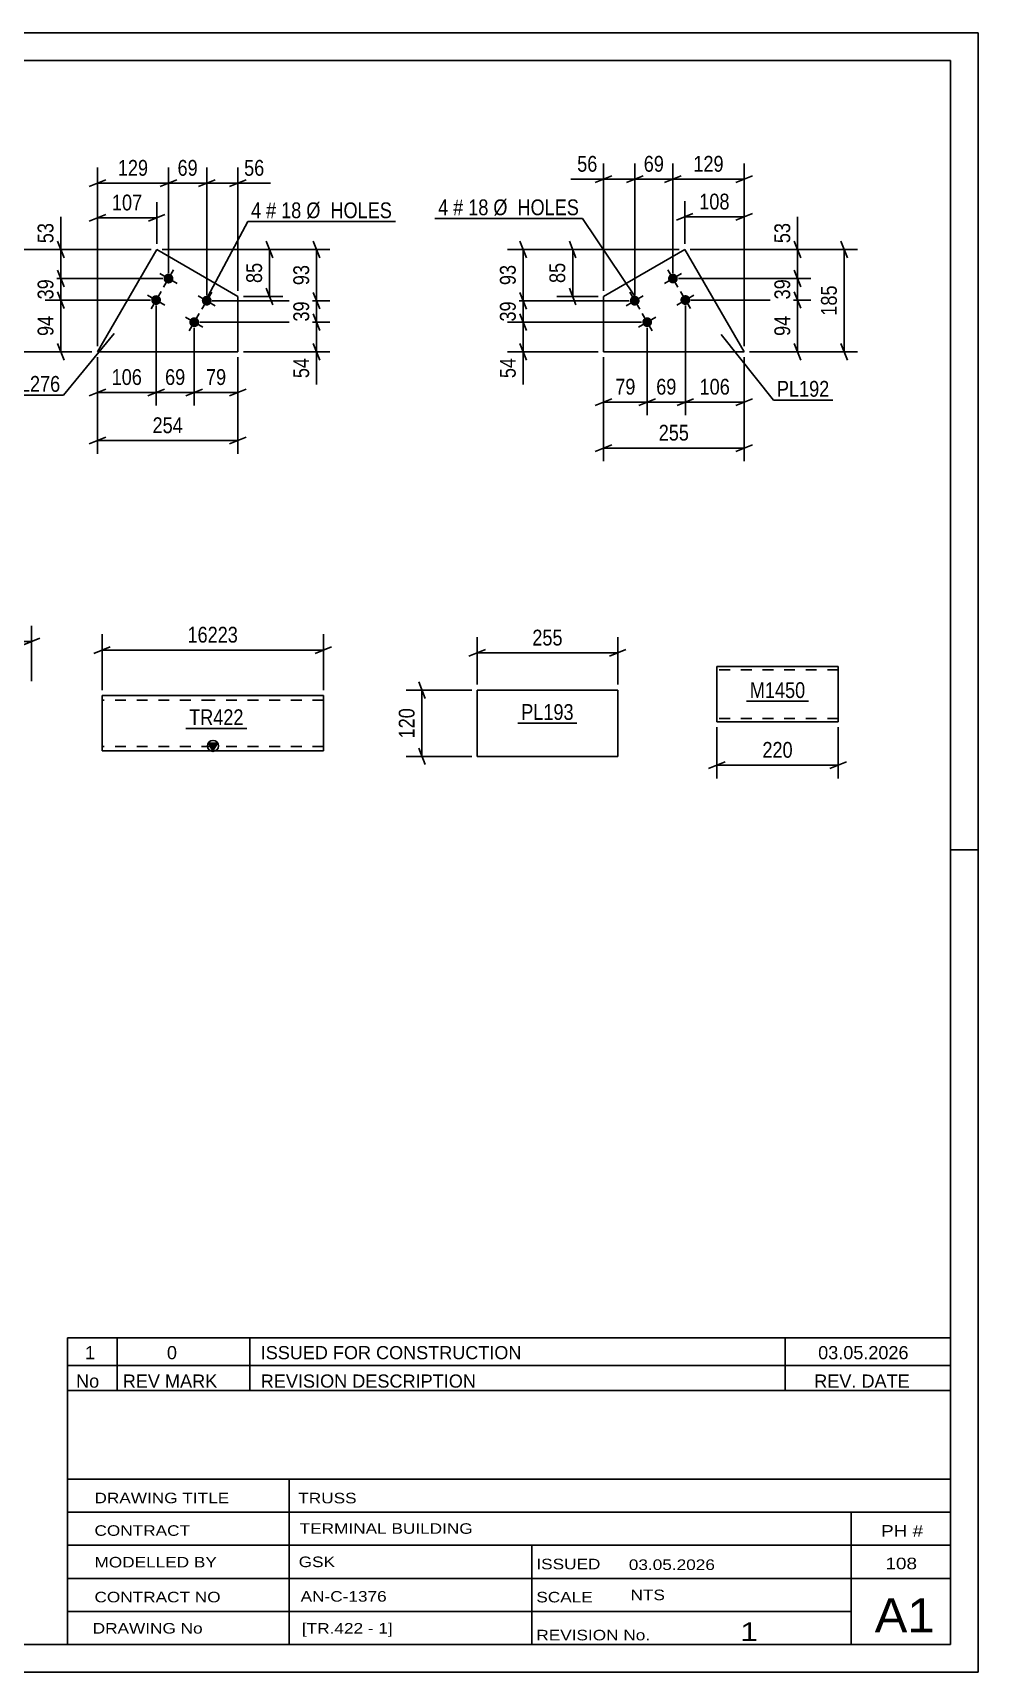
# Model space of a CAD drawing. Header units: millimetres. Extents: x 0 to 1775, y 0 to 560.
# Drawn here: x 248.7 to 420, y 0 to 297 of the extents above; entities that cross this region are included whole.
import ezdxf

# ---------------------------------------------------------------- set-up
doc = ezdxf.new("R2010")
doc.units = ezdxf.units.MM
doc.linetypes.add('DXK_LINE_DOT2', pattern=[3.9198, 1.9599, -1.9599])
doc.styles.add('Arial Narrow', font='ARIALN.TTF', dxfattribs={"height": 0.2})

# ---------------------------------------------------------------- blocks, each defined once
blk = doc.blocks.new('Unknown-814185345-1133')
at = {"color": 5, "linetype": 'Continuous'}
for p, q in [((420, 297), (0, 297)), ((420, 0), (420, 297)), ((415, 292), (5, 292)), ((415, 5), (415, 292)), ((420, 149), (415, 149)), ((5, 5), (415, 5)), ((0, 0), (420, 0))]:
    blk.add_line(p, q, dxfattribs=at)
blk = doc.blocks.new('Unknown-814185345-11937')
at = {"color": 7, "linetype": 'Continuous'}
for p, q in [((255, 51.05), (255, 5)), ((255, 51.05), (415, 51.05)), ((415, 51), (415, 5)), ((255, 35), (415, 35)), ((295.14, 35), (295.14, 5)), ((255, 29), (415, 29)), ((397, 5.05), (397, 29.05)), ((255, 23), (415, 23)), ((339.14, 23), (339.14, 5)), ((255, 17), (415, 17)), ((255, 11), (397, 11)), ((255, 5), (415, 5))]:
    blk.add_line(p, q, dxfattribs=at)
at = {"color": 7, "style": 'Arial Narrow'}
for s, height, width, p in [('DRAWING TITLE', 1.9089, 1.425378, (259.88, 30.61)), ('TRUSS', 1.909, 1.425378, (296.81, 30.59)), ('TERMINAL BUILDING', 1.9089, 1.425378, (297.06, 25.07)), ('CONTRACT', 1.909, 1.425378, (259.88, 24.71)), ('MODELLED BY', 1.9089, 1.425378, (259.88, 18.98)), ('GSK', 1.909, 1.425378, (296.88, 19.04)), ('ISSUED', 1.909, 1.425378, (339.94, 18.64)), ('03.05.2026', 1.909, 1.425378, (356.69, 18.52)), ('CONTRACT NO', 1.9089, 1.425378, (259.88, 12.66)), ('AN-C-1376', 1.909, 1.425378, (297.23, 12.78)), ('SCALE', 1.909, 1.425378, (339.94, 12.65)), ('A1', 6.204, 1.25, (401.24, 7.2)), ('DRAWING No', 1.909, 1.425378, (259.56, 7)), ('[TR.422 - 1]', 1.9089, 1.425378, (297.46, 6.99)), ('1', 3.34, 1.5, (376.91, 5.68)), ('REVISION No.', 1.9089, 1.425378, (339.94, 5.77))]:
    blk.add_text(s, height=height, dxfattribs=dict(at, width=width)).set_placement(p)
at = {"color": 7, "linetype": 'Continuous', "style": 'Arial Narrow'}
for s, height, width, p in [('PH #', 2.1, 1.42538, (402.4, 24.55)), ('108', 2.1, 1.42538, (403.19, 18.65)), ('NTS', 1.909, 1.425378, (357, 13.05))]:
    blk.add_text(s, height=height, dxfattribs=dict(at, width=width)).set_placement(p)
blk = doc.blocks.new('Unknown-814185345-11938')
at = {"color": 7, "linetype": 'Continuous'}
for p, q in [((255, 60.55), (415, 60.55)), ((415, 60.55), (255, 60.55)), ((255, 60.55), (255, 55.55)), ((264, 60.55), (264, 55.55)), ((288, 60.55), (288, 55.55)), ((385, 60.55), (385, 55.55)), ((415, 60.55), (415, 55.55)), ((255, 55.55), (415, 55.55)), ((255, 55.55), (255, 51.05)), ((255, 55.55), (415, 55.55)), ((264, 55.55), (264, 51.05)), ((288, 55.55), (288, 51.05)), ((385, 55.55), (385, 51.05)), ((415, 55.55), (415, 51.05)), ((415, 51.05), (255, 51.05))]:
    blk.add_line(p, q, dxfattribs=at)
at = {"color": 7, "linetype": 'Continuous', "style": 'Arial Narrow'}
for s, height, width, p in [('1', 2.39, 1.196471, (258.16, 56.7)), ('0', 2.39, 1.196471, (273, 56.7)), ('ISSUED FOR CONSTRUCTION', 2.3861, 1.196471, (290, 56.7)), ('03.05.2026', 2.386, 1.196471, (391, 56.7)), ('No', 2.386, 1.2, (256.54, 51.55)), ('REV MARK', 2.386, 1.2, (265, 51.55)), ('REVISION DESCRIPTION', 2.3861, 1.2, (290, 51.55)), ('REV. DATE', 2.386, 1.2, (390.28, 51.55))]:
    blk.add_text(s, height=height, dxfattribs=dict(at, width=width)).set_placement(p)
blk = doc.blocks.new('Bolt-814185345-7048 - 7046')
at = {"linetype": 'Continuous'}
for points in [[(365.46, 252.93, -1), (363.91, 252.03, -1)], [(367.72, 249.04, -1), (366.16, 248.13, -1)], [(358.54, 248.92, -1), (356.99, 248.01, -1)], [(360.8, 245.02, -1), (359.25, 244.12, -1)]]:
    blk.add_hatch(color=1, dxfattribs=at).paths.add_polyline_path(points)
at = {"color": 1, "linetype": 'Continuous'}
for p, q in [((363.13, 251.58), (366.24, 253.38)), ((363.78, 254.04), (365.59, 250.92)), ((356.86, 250.02), (358.67, 246.91)), ((365.39, 247.68), (368.5, 249.49)), ((366.04, 250.14), (367.85, 247.03)), ((356.21, 247.56), (359.32, 249.37)), ((358.47, 243.67), (361.58, 245.48)), ((359.12, 246.13), (360.93, 243.01))]:
    blk.add_line(p, q, dxfattribs=at)
blk = doc.blocks.new('Part-814185345-7053 - 7046')
at = {"color": 2, "linetype": 'Continuous'}
for p, q in [((366.82, 257.76), (352.12, 249.23)), ((377.58, 239.22), (366.82, 257.76)), ((352.12, 249.23), (352.12, 239.22)), ((377.58, 239.22), (352.12, 239.22))]:
    blk.add_line(p, q, dxfattribs=at)
blk = doc.blocks.new('Part-814185345-6796 - 6792')
at = {"color": 2, "linetype": 'Continuous'}
for p, q in [((354.68, 177.92), (329.22, 177.92)), ((329.22, 177.92), (329.22, 165.92)), ((354.68, 165.92), (354.68, 177.92)), ((329.22, 165.92), (354.68, 165.92))]:
    blk.add_line(p, q, dxfattribs=at)
blk = doc.blocks.new('Bolt-814185345-6918 - 6884')
at = {"linetype": 'Continuous'}
for points in [[(274.07, 252.02, -1), (272.51, 252.92, -1)], [(271.82, 248.13, -1), (270.26, 249.03, -1)], [(280.99, 248.01, -1), (279.44, 248.92, -1)], [(278.74, 244.12, -1), (277.18, 245.02, -1)]]:
    blk.add_hatch(color=1, dxfattribs=at).paths.add_polyline_path(points)
at = {"color": 1, "linetype": 'Continuous'}
for p, q in [((271.73, 253.37), (274.85, 251.57)), ((274.19, 254.03), (272.39, 250.92)), ((269.48, 249.48), (272.6, 247.68)), ((271.94, 250.14), (270.14, 247.02)), ((281.12, 250.02), (279.31, 246.91)), ((278.66, 249.37), (281.77, 247.56)), ((276.4, 245.47), (279.52, 243.67)), ((278.86, 246.13), (277.06, 243.01))]:
    blk.add_line(p, q, dxfattribs=at)
blk = doc.blocks.new('Part-814185345-6923 - 6884')
at = {"color": 2, "linetype": 'Continuous'}
for p, q in [((260.42, 239.22), (271.15, 257.76)), ((271.15, 257.76), (285.86, 249.24)), ((285.86, 239.22), (285.86, 249.24)), ((260.42, 239.22), (285.86, 239.22))]:
    blk.add_line(p, q, dxfattribs=at)
blk = doc.blocks.new('Part-814185345-6030 - 6026')
at = {"color": 2, "linetype": 'Continuous'}
for p, q in [((394.64, 182.2), (372.65, 182.2)), ((372.65, 182.2), (372.65, 172.3)), ((394.64, 173.4), (394.64, 182.2)), ((372.65, 172.3), (372.65, 172.2)), ((394.64, 172.2), (394.64, 173.4)), ((372.65, 172.2), (394.64, 172.2))]:
    blk.add_line(p, q, dxfattribs=at)
at = {"color": 7, "linetype": 'DXK_LINE_DOT2'}
for p, q in [((394.64, 181.6), (372.65, 181.6)), ((394.64, 181.56), (394.64, 181.6)), ((394.64, 181.6), (394.64, 181.56)), ((394.64, 181.46), (394.64, 181.56)), ((394.64, 181.56), (394.64, 181.46)), ((372.65, 172.8), (372.65, 172.85)), ((394.64, 172.8), (372.65, 172.8)), ((394.64, 172.85), (394.64, 173.17)), ((394.64, 172.8), (394.64, 172.85))]:
    blk.add_line(p, q, dxfattribs=at)
blk = doc.blocks.new('Part-814185345-1876 - 1870')
at = {"linetype": 'Continuous'}
blk.add_hatch(color=2, dxfattribs=at).paths.add_polyline_path([(281.35, 166.92), (280.55, 168.32), (282.15, 168.32)])
at = {"color": 2, "linetype": 'Continuous'}
for p, q in [((281.25, 176.92), (261.25, 176.92)), ((261.25, 176.92), (261.25, 168.52)), ((301.35, 176.92), (281.35, 176.92)), ((301.35, 176.92), (301.35, 176.92)), ((301.35, 166.92), (301.35, 176.92)), ((261.25, 167.38), (261.25, 168.52)), ((261.25, 166.92), (261.25, 167.38)), ((281.25, 166.92), (261.25, 166.92)), ((281.35, 166.92), (280.55, 168.32)), ((280.55, 168.32), (282.15, 168.32)), ((282.15, 168.32), (281.35, 166.92)), ((301.35, 166.92), (281.35, 166.92)), ((301.35, 166.92), (301.35, 166.92))]:
    blk.add_line(p, q, dxfattribs=at)
at = {"color": 7, "linetype": 'DXK_LINE_DOT2'}
for p, q in [((261.25, 176.79), (261.25, 175.32)), ((281.25, 176.12), (261.25, 176.12)), ((301.35, 176.12), (281.35, 176.12)), ((301.35, 166.92), (301.35, 176.92)), ((301.35, 176.12), (301.35, 176.12)), ((261.25, 167.78), (261.25, 168.52)), ((261.25, 167.72), (261.25, 167.78)), ((261.25, 167.72), (261.25, 167.78)), ((261.25, 167.38), (261.25, 167.78)), ((281.25, 167.72), (261.25, 167.72)), ((301.35, 167.72), (281.35, 167.72)), ((301.35, 168.21), (301.35, 168.52)), ((301.35, 167.78), (301.35, 167.9)), ((301.35, 167.72), (301.35, 167.78)), ((301.35, 167.72), (301.35, 167.72))]:
    blk.add_line(p, q, dxfattribs=at)
at = {"color": 2, "linetype": 'Continuous'}
blk.add_circle((281.35, 167.82), 1, dxfattribs=at)
blk = doc.blocks.new('StraightDimension-814185345-7071 - 7046')
at = {"color": 7, "linetype": 'Continuous'}
for p, q in [((386.68, 250.09), (387.88, 247.09)), ((367.94, 248.59), (389.68, 248.59)), ((387.28, 239.22), (387.28, 248.59)), ((387.88, 237.72), (386.68, 240.72)), ((378.58, 239.22), (389.68, 239.22))]:
    blk.add_line(p, q, dxfattribs=at)
at = {"color": 0}
blk.add_wipeout([(386.53, 246.33), (382.33, 246.33), (382.33, 241.48), (386.53, 241.48)], dxfattribs=at)
at = {"color": 3, "style": 'Arial Narrow'}
blk.add_text('94', height=2.863, rotation=90.0002, dxfattribs=at).set_placement((385.93, 242.08))
blk = doc.blocks.new('StraightDimension-814185345-7063 - 7046')
at = {"color": 7, "linetype": 'Continuous'}
for p, q in [((365.68, 252.48), (389.68, 252.48)), ((386.68, 253.98), (387.88, 250.98)), ((387.28, 248.59), (387.28, 252.48)), ((387.88, 247.09), (386.68, 250.09)), ((367.94, 248.59), (389.68, 248.59))]:
    blk.add_line(p, q, dxfattribs=at)
at = {"color": 0}
blk.add_wipeout([(386.53, 252.96), (382.33, 252.96), (382.33, 248.1), (386.53, 248.1)], dxfattribs=at)
at = {"color": 3, "style": 'Arial Narrow'}
blk.add_text('39', height=2.863, rotation=90.0002, dxfattribs=at).set_placement((385.93, 248.7))
blk = doc.blocks.new('StraightDimension-814185345-7055 - 7046')
at = {"color": 7, "linetype": 'Continuous'}
for p, q in [((386.68, 259.26), (387.88, 256.26)), ((367.82, 257.76), (389.68, 257.76)), ((387.28, 252.48), (387.28, 257.76)), ((365.68, 252.48), (389.68, 252.48)), ((387.88, 250.98), (386.68, 253.98))]:
    blk.add_line(p, q, dxfattribs=at)
at = {"color": 0}
blk.add_wipeout([(386.53, 263.15), (382.33, 263.15), (382.33, 258.29), (386.53, 258.29)], dxfattribs=at)
at = {"color": 7, "linetype": 'Continuous'}
blk.add_line((387.28, 257.76), (387.28, 263.67), dxfattribs=at)
blk.add_line((387.28, 257.76), (387.28, 263.67), dxfattribs=at)
at = {"color": 3, "style": 'Arial Narrow'}
blk.add_text('53', height=2.863, rotation=90.0002, dxfattribs=at).set_placement((385.93, 258.89))
blk = doc.blocks.new('StraightDimension-814185345-7167 - 7046')
at = {"color": 7, "linetype": 'Continuous'}
for p, q in [((352.12, 238.22), (352.12, 219.37)), ((377.58, 238.22), (377.58, 219.37)), ((353.62, 222.37), (350.62, 221.17)), ((352.12, 221.77), (377.58, 221.77)), ((376.08, 221.17), (379.08, 222.37))]:
    blk.add_line(p, q, dxfattribs=at)
at = {"color": 0}
blk.add_wipeout([(368.19, 222.52), (368.19, 226.72), (361.51, 226.72), (361.51, 222.52)], dxfattribs=at)
at = {"color": 3, "style": 'Arial Narrow'}
blk.add_text('255', height=2.863, dxfattribs=at).set_placement((362.11, 223.12))
blk = doc.blocks.new('StraightDimension-814185345-7078 - 7046')
at = {"color": 7, "linetype": 'Continuous'}
for p, q in [((357.77, 249.46), (357.77, 273.33)), ((364.68, 253.48), (364.68, 273.33)), ((356.27, 269.88), (359.27, 271.08)), ((357.77, 270.48), (364.68, 270.48)), ((366.18, 271.08), (363.18, 269.88))]:
    blk.add_line(p, q, dxfattribs=at)
at = {"color": 0}
blk.add_wipeout([(363.65, 271.23), (363.65, 275.43), (358.8, 275.43), (358.8, 271.23)], dxfattribs=at)
at = {"color": 3, "style": 'Arial Narrow'}
blk.add_text('69', height=2.863, dxfattribs=at).set_placement((359.4, 271.83))
blk = doc.blocks.new('StraightDimension-814185345-7088 - 7046')
at = {"color": 7, "linetype": 'Continuous'}
for p, q in [((364.68, 253.48), (364.68, 273.33)), ((377.58, 240.22), (377.58, 273.33)), ((366.18, 271.08), (363.18, 269.88)), ((364.68, 270.48), (377.58, 270.48)), ((376.08, 269.88), (379.08, 271.08))]:
    blk.add_line(p, q, dxfattribs=at)
at = {"color": 0}
blk.add_wipeout([(374.47, 271.23), (374.47, 275.43), (367.79, 275.43), (367.79, 271.23)], dxfattribs=at)
at = {"color": 3, "style": 'Arial Narrow'}
blk.add_text('129', height=2.863, dxfattribs=at).set_placement((368.39, 271.83))
blk = doc.blocks.new('StraightDimension-814185345-7096 - 7046')
at = {"color": 7, "linetype": 'Continuous'}
for p, q in [((352.12, 250.23), (352.12, 273.33)), ((357.77, 249.46), (357.77, 273.33)), ((350.62, 269.88), (353.62, 271.08)), ((352.12, 270.48), (357.77, 270.48)), ((359.27, 271.08), (356.27, 269.88))]:
    blk.add_line(p, q, dxfattribs=at)
at = {"color": 0}
blk.add_wipeout([(351.59, 271.23), (351.59, 275.43), (346.74, 275.43), (346.74, 271.23)], dxfattribs=at)
at = {"color": 7, "linetype": 'Continuous'}
blk.add_line((352.12, 270.48), (346.21, 270.48), dxfattribs=at)
blk.add_line((352.12, 270.48), (346.21, 270.48), dxfattribs=at)
at = {"color": 3, "style": 'Arial Narrow'}
blk.add_text('56', height=2.863, dxfattribs=at).set_placement((347.34, 271.83))
blk = doc.blocks.new('StraightDimension-814185345-7107 - 7046')
at = {"color": 7, "linetype": 'Continuous'}
for p, q in [((336.95, 259.26), (338.15, 256.26)), ((365.82, 257.76), (334.7, 257.76)), ((337.55, 248.46), (337.55, 257.76)), ((338.15, 246.96), (336.95, 249.96)), ((356.77, 248.46), (334.7, 248.46))]:
    blk.add_line(p, q, dxfattribs=at)
at = {"color": 0}
blk.add_wipeout([(336.8, 255.54), (332.6, 255.54), (332.6, 250.69), (336.8, 250.69)], dxfattribs=at)
at = {"color": 3, "style": 'Arial Narrow'}
blk.add_text('93', height=2.863, rotation=90.0002, dxfattribs=at).set_placement((336.2, 251.29))
blk = doc.blocks.new('StraightDimension-814185345-7115 - 7046')
at = {"color": 7, "linetype": 'Continuous'}
for p, q in [((336.95, 249.96), (338.15, 246.96)), ((356.77, 248.46), (334.7, 248.46)), ((337.55, 244.57), (337.55, 248.46)), ((359.02, 244.57), (334.7, 244.57)), ((338.15, 243.07), (336.95, 246.07))]:
    blk.add_line(p, q, dxfattribs=at)
at = {"color": 0}
blk.add_wipeout([(336.8, 248.95), (332.6, 248.95), (332.6, 244.09), (336.8, 244.09)], dxfattribs=at)
at = {"color": 3, "style": 'Arial Narrow'}
blk.add_text('39', height=2.863, rotation=90.0002, dxfattribs=at).set_placement((336.2, 244.69))
blk = doc.blocks.new('StraightDimension-814185345-7123 - 7046')
at = {"color": 7, "linetype": 'Continuous'}
for p, q in [((359.02, 244.57), (334.7, 244.57)), ((336.95, 246.07), (338.15, 243.07)), ((337.55, 239.22), (337.55, 244.57)), ((338.15, 237.72), (336.95, 240.72)), ((351.12, 239.22), (334.7, 239.22))]:
    blk.add_line(p, q, dxfattribs=at)
at = {"color": 0}
blk.add_wipeout([(336.8, 238.69), (332.6, 238.69), (332.6, 233.84), (336.8, 233.84)], dxfattribs=at)
at = {"color": 7, "linetype": 'Continuous'}
blk.add_line((337.55, 239.22), (337.55, 233.31), dxfattribs=at)
blk.add_line((337.55, 239.22), (337.55, 233.31), dxfattribs=at)
at = {"color": 3, "style": 'Arial Narrow'}
blk.add_text('54', height=2.863, rotation=90.0002, dxfattribs=at).set_placement((336.2, 234.44))
blk = doc.blocks.new('StraightDimension-814185345-7130 - 7046')
at = {"color": 7, "linetype": 'Continuous'}
for p, q in [((366.94, 247.59), (366.94, 227.7)), ((377.58, 238.22), (377.58, 227.7)), ((365.44, 229.5), (368.44, 230.7)), ((366.94, 230.1), (377.58, 230.1)), ((379.08, 230.7), (376.08, 229.5))]:
    blk.add_line(p, q, dxfattribs=at)
at = {"color": 0}
blk.add_wipeout([(375.6, 230.85), (375.6, 235.05), (368.92, 235.05), (368.92, 230.85)], dxfattribs=at)
at = {"color": 3, "style": 'Arial Narrow'}
blk.add_text('106', height=2.863, dxfattribs=at).set_placement((369.52, 231.45))
blk = doc.blocks.new('StraightDimension-814185345-7136 - 7046')
at = {"color": 7, "linetype": 'Continuous'}
for p, q in [((366.94, 247.59), (366.94, 227.7)), ((360.02, 243.57), (360.02, 227.7)), ((358.52, 229.5), (361.52, 230.7)), ((360.02, 230.1), (366.94, 230.1)), ((368.44, 230.7), (365.44, 229.5))]:
    blk.add_line(p, q, dxfattribs=at)
at = {"color": 0}
blk.add_wipeout([(365.91, 230.85), (365.91, 235.05), (361.06, 235.05), (361.06, 230.85)], dxfattribs=at)
at = {"color": 3, "style": 'Arial Narrow'}
blk.add_text('69', height=2.863, dxfattribs=at).set_placement((361.66, 231.45))
blk = doc.blocks.new('StraightDimension-814185345-7144 - 7046')
at = {"color": 7, "linetype": 'Continuous'}
for p, q in [((360.02, 243.57), (360.02, 227.7)), ((352.12, 238.22), (352.12, 227.7)), ((350.62, 229.5), (353.62, 230.7)), ((352.12, 230.1), (360.02, 230.1)), ((361.52, 230.7), (358.52, 229.5))]:
    blk.add_line(p, q, dxfattribs=at)
at = {"color": 0}
blk.add_wipeout([(358.5, 230.85), (358.5, 235.05), (353.64, 235.05), (353.64, 230.85)], dxfattribs=at)
at = {"color": 3, "style": 'Arial Narrow'}
blk.add_text('79', height=2.863, dxfattribs=at).set_placement((354.24, 231.45))
blk = doc.blocks.new('StraightDimension-814185345-7151 - 7046')
at = {"color": 7, "linetype": 'Continuous'}
for p, q in [((396.33, 256.26), (395.13, 259.26)), ((367.82, 257.76), (398.13, 257.76)), ((395.73, 239.22), (395.73, 257.76)), ((395.13, 240.72), (396.33, 237.72)), ((378.58, 239.22), (398.13, 239.22))]:
    blk.add_line(p, q, dxfattribs=at)
at = {"color": 0}
blk.add_wipeout([(394.98, 251.83), (390.78, 251.83), (390.78, 245.15), (394.98, 245.15)], dxfattribs=at)
at = {"color": 3, "style": 'Arial Narrow'}
blk.add_text('185', height=2.863, rotation=90.0002, dxfattribs=at).set_placement((394.38, 245.75))
blk = doc.blocks.new('StraightDimension-814185345-7158 - 7046')
at = {"color": 7, "linetype": 'Continuous'}
for p, q in [((345.92, 259.26), (347.12, 256.26)), ((365.82, 257.76), (343.67, 257.76)), ((346.52, 249.23), (346.52, 257.76)), ((347.12, 247.73), (345.92, 250.73)), ((351.12, 249.23), (343.67, 249.23))]:
    blk.add_line(p, q, dxfattribs=at)
at = {"color": 0}
blk.add_wipeout([(345.77, 255.93), (341.57, 255.93), (341.57, 251.07), (345.77, 251.07)], dxfattribs=at)
at = {"color": 3, "style": 'Arial Narrow'}
blk.add_text('85', height=2.863, rotation=90.0002, dxfattribs=at).set_placement((345.17, 251.67))
blk = doc.blocks.new('StraightDimension-814185345-7172 - 7046')
at = {"color": 7, "linetype": 'Continuous'}
for p, q in [((366.82, 258.76), (366.82, 266.49)), ((377.58, 240.22), (377.58, 266.49)), ((365.32, 263.04), (368.32, 264.24)), ((366.82, 263.64), (377.58, 263.64)), ((379.08, 264.24), (376.08, 263.04))]:
    blk.add_line(p, q, dxfattribs=at)
at = {"color": 0}
blk.add_wipeout([(375.54, 264.39), (375.54, 268.59), (368.86, 268.59), (368.86, 264.39)], dxfattribs=at)
at = {"color": 3, "style": 'Arial Narrow'}
blk.add_text('108', height=2.863, dxfattribs=at).set_placement((369.46, 264.99))
blk = doc.blocks.new('StraightDimension-814185345-6798 - 6792')
at = {"color": 7, "linetype": 'Continuous'}
for p, q in [((329.22, 178.92), (329.22, 187.5)), ((354.68, 178.92), (354.68, 187.5)), ((330.72, 185.25), (327.72, 184.05)), ((329.22, 184.65), (354.68, 184.65)), ((353.18, 184.05), (356.18, 185.25))]:
    blk.add_line(p, q, dxfattribs=at)
at = {"color": 0}
blk.add_wipeout([(345.29, 185.4), (345.29, 189.6), (338.61, 189.6), (338.61, 185.4)], dxfattribs=at)
at = {"color": 3, "style": 'Arial Narrow'}
blk.add_text('255', height=2.863, dxfattribs=at).set_placement((339.21, 186))
blk = doc.blocks.new('StraightDimension-814185345-6809 - 6792')
at = {"color": 7, "linetype": 'Continuous'}
for p, q in [((318.62, 179.42), (319.82, 176.42)), ((328.22, 177.92), (316.37, 177.92)), ((319.22, 165.92), (319.22, 177.92)), ((319.82, 164.42), (318.62, 167.42)), ((328.22, 165.92), (316.37, 165.92))]:
    blk.add_line(p, q, dxfattribs=at)
at = {"color": 0}
blk.add_wipeout([(318.47, 175.26), (314.27, 175.26), (314.27, 168.57), (318.47, 168.57)], dxfattribs=at)
at = {"color": 3, "style": 'Arial Narrow'}
blk.add_text('120', height=2.863, rotation=90.0002, dxfattribs=at).set_placement((317.87, 169.17))
blk = doc.blocks.new('StraightDimension-814185345-6939 - 6884')
at = {"color": 7, "linetype": 'Continuous'}
for p, q in [((253.19, 259.26), (254.39, 256.26)), ((270.15, 257.76), (250.94, 257.76)), ((253.79, 252.47), (253.79, 257.76)), ((272.29, 252.47), (250.94, 252.47)), ((254.39, 250.97), (253.19, 253.97))]:
    blk.add_line(p, q, dxfattribs=at)
at = {"color": 0}
blk.add_wipeout([(253.04, 263.14), (248.84, 263.14), (248.84, 258.28), (253.04, 258.28)], dxfattribs=at)
at = {"color": 7, "linetype": 'Continuous'}
blk.add_line((253.79, 257.76), (253.79, 263.66), dxfattribs=at)
blk.add_line((253.79, 257.76), (253.79, 263.66), dxfattribs=at)
at = {"color": 3, "style": 'Arial Narrow'}
blk.add_text('53', height=2.863, rotation=90.0002, dxfattribs=at).set_placement((252.44, 258.88))
blk = doc.blocks.new('StraightDimension-814185345-6931 - 6884')
at = {"color": 7, "linetype": 'Continuous'}
for p, q in [((272.29, 252.47), (250.94, 252.47)), ((253.19, 253.97), (254.39, 250.97)), ((253.79, 248.58), (253.79, 252.47)), ((254.39, 247.08), (253.19, 250.08)), ((270.04, 248.58), (250.94, 248.58))]:
    blk.add_line(p, q, dxfattribs=at)
at = {"color": 0}
blk.add_wipeout([(253.04, 252.95), (248.84, 252.95), (248.84, 248.1), (253.04, 248.1)], dxfattribs=at)
at = {"color": 3, "style": 'Arial Narrow'}
blk.add_text('39', height=2.863, rotation=90.0002, dxfattribs=at).set_placement((252.44, 248.7))
blk = doc.blocks.new('StraightDimension-814185345-6925 - 6884')
at = {"color": 7, "linetype": 'Continuous'}
for p, q in [((253.19, 250.08), (254.39, 247.08)), ((270.04, 248.58), (250.94, 248.58)), ((253.79, 239.22), (253.79, 248.58)), ((254.39, 237.72), (253.19, 240.72)), ((259.42, 239.22), (250.94, 239.22))]:
    blk.add_line(p, q, dxfattribs=at)
at = {"color": 0}
blk.add_wipeout([(253.04, 246.33), (248.84, 246.33), (248.84, 241.47), (253.04, 241.47)], dxfattribs=at)
at = {"color": 3, "style": 'Arial Narrow'}
blk.add_text('94', height=2.863, rotation=90.0002, dxfattribs=at).set_placement((252.44, 242.07))
blk = doc.blocks.new('StraightDimension-814185345-6948 - 6884')
at = {"color": 7, "linetype": 'Continuous'}
for p, q in [((299.52, 259.26), (300.72, 256.26)), ((272.15, 257.76), (302.52, 257.76)), ((300.12, 248.47), (300.12, 257.76)), ((300.72, 246.97), (299.52, 249.97)), ((281.22, 248.47), (302.52, 248.47))]:
    blk.add_line(p, q, dxfattribs=at)
at = {"color": 0}
blk.add_wipeout([(299.37, 255.54), (295.17, 255.54), (295.17, 250.68), (299.37, 250.68)], dxfattribs=at)
at = {"color": 3, "style": 'Arial Narrow'}
blk.add_text('93', height=2.863, rotation=90.0002, dxfattribs=at).set_placement((298.77, 251.28))
blk = doc.blocks.new('StraightDimension-814185345-6956 - 6884')
at = {"color": 7, "linetype": 'Continuous'}
for p, q in [((278.96, 244.57), (302.52, 244.57)), ((299.52, 246.07), (300.72, 243.07)), ((300.12, 239.22), (300.12, 244.57)), ((300.72, 237.72), (299.52, 240.72)), ((286.86, 239.22), (302.52, 239.22))]:
    blk.add_line(p, q, dxfattribs=at)
at = {"color": 0}
blk.add_wipeout([(299.37, 238.7), (295.17, 238.7), (295.17, 233.84), (299.37, 233.84)], dxfattribs=at)
at = {"color": 7, "linetype": 'Continuous'}
blk.add_line((300.12, 239.22), (300.12, 233.31), dxfattribs=at)
blk.add_line((300.12, 239.22), (300.12, 233.31), dxfattribs=at)
at = {"color": 3, "style": 'Arial Narrow'}
blk.add_text('54', height=2.863, rotation=90.0002, dxfattribs=at).set_placement((298.77, 234.44))
blk = doc.blocks.new('StraightDimension-814185345-6962 - 6884')
at = {"color": 7, "linetype": 'Continuous'}
for p, q in [((299.52, 249.97), (300.72, 246.97)), ((281.22, 248.47), (302.52, 248.47)), ((300.12, 244.57), (300.12, 248.47)), ((278.96, 244.57), (302.52, 244.57)), ((300.72, 243.07), (299.52, 246.07))]:
    blk.add_line(p, q, dxfattribs=at)
at = {"color": 0}
blk.add_wipeout([(299.37, 248.95), (295.17, 248.95), (295.17, 244.09), (299.37, 244.09)], dxfattribs=at)
at = {"color": 3, "style": 'Arial Narrow'}
blk.add_text('39', height=2.863, rotation=90.0002, dxfattribs=at).set_placement((298.77, 244.69))
blk = doc.blocks.new('StraightDimension-814185345-6971 - 6884')
at = {"color": 7, "linetype": 'Continuous'}
for p, q in [((277.96, 243.57), (277.96, 229.45)), ((285.86, 238.22), (285.86, 229.45)), ((276.46, 231.25), (279.46, 232.45)), ((277.96, 231.85), (285.86, 231.85)), ((287.36, 232.45), (284.36, 231.25))]:
    blk.add_line(p, q, dxfattribs=at)
at = {"color": 0}
blk.add_wipeout([(284.34, 232.6), (284.34, 236.8), (279.48, 236.8), (279.48, 232.6)], dxfattribs=at)
at = {"color": 3, "style": 'Arial Narrow'}
blk.add_text('79', height=2.863, dxfattribs=at).set_placement((280.08, 233.2))
blk = doc.blocks.new('StraightDimension-814185345-6977 - 6884')
at = {"color": 7, "linetype": 'Continuous'}
for p, q in [((271.04, 247.58), (271.04, 229.45)), ((277.96, 243.57), (277.96, 229.45)), ((269.54, 231.25), (272.54, 232.45)), ((271.04, 231.85), (277.96, 231.85)), ((279.46, 232.45), (276.46, 231.25))]:
    blk.add_line(p, q, dxfattribs=at)
at = {"color": 0}
blk.add_wipeout([(276.93, 232.6), (276.93, 236.8), (272.07, 236.8), (272.07, 232.6)], dxfattribs=at)
at = {"color": 3, "style": 'Arial Narrow'}
blk.add_text('69', height=2.863, dxfattribs=at).set_placement((272.67, 233.2))
blk = doc.blocks.new('StraightDimension-814185345-6985 - 6884')
at = {"color": 7, "linetype": 'Continuous'}
for p, q in [((271.04, 247.58), (271.04, 229.45)), ((260.42, 238.22), (260.42, 229.45)), ((258.92, 231.25), (261.92, 232.45)), ((260.42, 231.85), (271.04, 231.85)), ((272.54, 232.45), (269.54, 231.25))]:
    blk.add_line(p, q, dxfattribs=at)
at = {"color": 0}
blk.add_wipeout([(269.07, 232.6), (269.07, 236.8), (262.39, 236.8), (262.39, 232.6)], dxfattribs=at)
at = {"color": 3, "style": 'Arial Narrow'}
blk.add_text('106', height=2.863, dxfattribs=at).set_placement((262.99, 233.2))
blk = doc.blocks.new('StraightDimension-814185345-6992 - 6884')
at = {"color": 7, "linetype": 'Continuous'}
for p, q in [((261.92, 270.35), (258.92, 269.15)), ((260.42, 240.22), (260.42, 272.6)), ((271.79, 269.15), (274.79, 270.35)), ((273.29, 253.47), (273.29, 272.6)), ((260.42, 269.75), (273.29, 269.75))]:
    blk.add_line(p, q, dxfattribs=at)
at = {"color": 0}
blk.add_wipeout([(270.2, 270.5), (270.2, 274.7), (263.51, 274.7), (263.51, 270.5)], dxfattribs=at)
at = {"color": 3, "style": 'Arial Narrow'}
blk.add_text('129', height=2.863, dxfattribs=at).set_placement((264.11, 271.1))
blk = doc.blocks.new('StraightDimension-814185345-6998 - 6884')
at = {"color": 7, "linetype": 'Continuous'}
for p, q in [((271.79, 269.15), (274.79, 270.35)), ((273.29, 253.47), (273.29, 272.6)), ((281.72, 270.35), (278.72, 269.15)), ((280.22, 249.47), (280.22, 272.6)), ((273.29, 269.75), (280.22, 269.75))]:
    blk.add_line(p, q, dxfattribs=at)
at = {"color": 0}
blk.add_wipeout([(279.18, 270.5), (279.18, 274.7), (274.33, 274.7), (274.33, 270.5)], dxfattribs=at)
at = {"color": 3, "style": 'Arial Narrow'}
blk.add_text('69', height=2.863, dxfattribs=at).set_placement((274.93, 271.1))
blk = doc.blocks.new('StraightDimension-814185345-7006 - 6884')
at = {"color": 7, "linetype": 'Continuous'}
for p, q in [((278.72, 269.15), (281.72, 270.35)), ((280.22, 249.47), (280.22, 272.6)), ((287.36, 270.35), (284.36, 269.15)), ((285.86, 250.24), (285.86, 272.6)), ((280.22, 269.75), (285.86, 269.75))]:
    blk.add_line(p, q, dxfattribs=at)
at = {"color": 0}
blk.add_wipeout([(291.25, 270.5), (291.25, 274.7), (286.39, 274.7), (286.39, 270.5)], dxfattribs=at)
at = {"color": 7, "linetype": 'Continuous'}
blk.add_line((285.86, 269.75), (291.77, 269.75), dxfattribs=at)
blk.add_line((285.86, 269.75), (291.77, 269.75), dxfattribs=at)
at = {"color": 3, "style": 'Arial Narrow'}
blk.add_text('56', height=2.863, dxfattribs=at).set_placement((286.99, 271.1))
blk = doc.blocks.new('StraightDimension-814185345-7015 - 6884')
at = {"color": 7, "linetype": 'Continuous'}
for p, q in [((245.75, 256.26), (244.55, 259.26)), ((270.15, 257.76), (242.3, 257.76)), ((245.15, 239.22), (245.15, 257.76)), ((244.55, 240.72), (245.75, 237.72)), ((259.42, 239.22), (242.3, 239.22))]:
    blk.add_line(p, q, dxfattribs=at)
at = {"color": 0}
blk.add_wipeout([(244.4, 251.83), (240.2, 251.83), (240.2, 245.15), (244.4, 245.15)], dxfattribs=at)
at = {"color": 3, "style": 'Arial Narrow'}
blk.add_text('185', height=2.863, rotation=90.0002, dxfattribs=at).set_placement((243.8, 245.75))
blk = doc.blocks.new('StraightDimension-814185345-7022 - 6884')
at = {"color": 7, "linetype": 'Continuous'}
for p, q in [((290.99, 259.26), (292.19, 256.26)), ((272.15, 257.76), (293.99, 257.76)), ((291.59, 249.24), (291.59, 257.76)), ((292.19, 247.74), (290.99, 250.74)), ((286.86, 249.24), (293.99, 249.24))]:
    blk.add_line(p, q, dxfattribs=at)
at = {"color": 0}
blk.add_wipeout([(290.84, 255.93), (286.64, 255.93), (286.64, 251.07), (290.84, 251.07)], dxfattribs=at)
at = {"color": 3, "style": 'Arial Narrow'}
blk.add_text('85', height=2.863, rotation=90.0002, dxfattribs=at).set_placement((290.24, 251.67))
blk = doc.blocks.new('StraightDimension-814185345-7031 - 6884')
at = {"color": 7, "linetype": 'Continuous'}
for p, q in [((260.42, 238.22), (260.42, 220.72)), ((285.86, 238.22), (285.86, 220.72)), ((261.92, 223.72), (258.92, 222.52)), ((260.42, 223.12), (285.86, 223.12)), ((284.36, 222.52), (287.36, 223.72))]:
    blk.add_line(p, q, dxfattribs=at)
at = {"color": 0}
blk.add_wipeout([(276.48, 223.87), (276.48, 228.07), (269.8, 228.07), (269.8, 223.87)], dxfattribs=at)
at = {"color": 3, "style": 'Arial Narrow'}
blk.add_text('254', height=2.863, dxfattribs=at).set_placement((270.4, 224.47))
blk = doc.blocks.new('StraightDimension-814185345-7036 - 6884')
at = {"color": 7, "linetype": 'Continuous'}
for p, q in [((260.42, 240.22), (260.42, 266.32)), ((271.15, 258.76), (271.15, 266.32)), ((258.92, 262.87), (261.92, 264.07)), ((260.42, 263.47), (271.15, 263.47)), ((272.65, 264.07), (269.65, 262.87))]:
    blk.add_line(p, q, dxfattribs=at)
at = {"color": 0}
blk.add_wipeout([(269.13, 264.22), (269.13, 268.42), (262.44, 268.42), (262.44, 264.22)], dxfattribs=at)
at = {"color": 3, "style": 'Arial Narrow'}
blk.add_text('107', height=2.863, dxfattribs=at).set_placement((263.04, 264.82))
blk = doc.blocks.new('StraightDimension-814185345-6032 - 6026')
at = {"color": 7, "linetype": 'Continuous'}
for p, q in [((372.65, 171.2), (372.65, 161.91)), ((394.64, 171.2), (394.64, 161.91)), ((374.15, 164.91), (371.15, 163.71)), ((372.65, 164.31), (394.64, 164.31)), ((393.14, 163.71), (396.14, 164.91))]:
    blk.add_line(p, q, dxfattribs=at)
at = {"color": 0}
blk.add_wipeout([(386.99, 165.06), (386.99, 169.26), (380.3, 169.26), (380.3, 165.06)], dxfattribs=at)
at = {"color": 3, "style": 'Arial Narrow'}
blk.add_text('220', height=2.863, dxfattribs=at).set_placement((380.9, 165.66))
blk = doc.blocks.new('StraightDimension-814185345-6014 - 6005')
at = {"color": 7, "linetype": 'Continuous'}
for p, q in [((209.89, 187.34), (206.89, 186.14)), ((208.39, 179.52), (208.39, 189.59)), ((246.99, 186.14), (249.99, 187.34)), ((248.49, 179.52), (248.49, 189.59)), ((208.39, 186.74), (248.49, 186.74))]:
    blk.add_line(p, q, dxfattribs=at)
at = {"color": 0}
blk.add_wipeout([(233.61, 187.49), (233.61, 191.69), (223.27, 191.69), (223.27, 187.49)], dxfattribs=at)
at = {"color": 3, "style": 'Arial Narrow'}
blk.add_text('16515', height=2.863, dxfattribs=at).set_placement((223.87, 188.09))
blk = doc.blocks.new('StraightDimension-814185345-1959 - 1870')
at = {"color": 7, "linetype": 'Continuous'}
for p, q in [((261.25, 177.92), (261.25, 188.03)), ((301.35, 177.92), (301.35, 188.03)), ((262.75, 185.78), (259.75, 184.58)), ((261.25, 185.18), (301.35, 185.18)), ((299.85, 184.58), (302.85, 185.78))]:
    blk.add_line(p, q, dxfattribs=at)
at = {"color": 0}
blk.add_wipeout([(286.47, 185.93), (286.47, 190.13), (276.13, 190.13), (276.13, 185.93)], dxfattribs=at)
at = {"color": 3, "style": 'Arial Narrow'}
blk.add_text('16223', height=2.863, dxfattribs=at).set_placement((276.73, 186.53))
blk = doc.blocks.new('Mark-814185345-7049 - 7046')
at = {"color": 0}
blk.add_wipeout([(393.04, 231.07), (393.04, 234.07), (383.53, 234.07), (383.53, 231.07)], dxfattribs=at)
blk.add_wipeout([(393.04, 231.07), (393.04, 234.07), (383.53, 234.07), (383.53, 231.07)], dxfattribs=at)
at = {"color": 30, "linetype": 'Continuous'}
for p, q in [((373.42, 242.36), (382.93, 230.47)), ((382.93, 230.47), (393.64, 230.47))]:
    blk.add_line(p, q, dxfattribs=at)
at = {"color": 3, "style": 'Arial Narrow'}
blk.add_text('PL192', height=2.863, dxfattribs=at).set_placement((383.53, 231.07))
blk = doc.blocks.new('Mark-814185345-11668 - 7046')
at = {"color": 0}
blk.add_wipeout([(323.97, 263.95), (323.97, 266.95), (322.14, 266.95), (322.14, 263.95)], dxfattribs=at)
blk.add_wipeout([(323.97, 263.95), (323.97, 266.95), (322.14, 266.95), (322.14, 263.95)], dxfattribs=at)
blk.add_wipeout([(326.7, 263.95), (326.7, 266.95), (324.87, 266.95), (324.87, 263.95)], dxfattribs=at)
blk.add_wipeout([(326.7, 263.95), (326.7, 266.95), (324.87, 266.95), (324.87, 263.95)], dxfattribs=at)
at = {"color": 3, "style": 'Arial Narrow'}
blk.add_text('4', height=2.86, dxfattribs=at).set_placement((322.14, 263.95))
at = {"color": 0}
blk.add_wipeout([(331.25, 263.95), (331.25, 266.95), (327.6, 266.95), (327.6, 263.95)], dxfattribs=at)
blk.add_wipeout([(331.25, 263.95), (331.25, 266.95), (327.6, 266.95), (327.6, 263.95)], dxfattribs=at)
at = {"color": 3, "style": 'Arial Narrow'}
blk.add_text('#', height=2.86, dxfattribs=at).set_placement((324.87, 263.95))
at = {"color": 0}
blk.add_wipeout([(347.68, 263.95), (347.68, 266.95), (332.15, 266.95), (332.15, 263.95)], dxfattribs=at)
blk.add_wipeout([(347.68, 263.95), (347.68, 266.95), (332.15, 266.95), (332.15, 263.95)], dxfattribs=at)
at = {"color": 7, "linetype": 'Continuous'}
for p in [(321.54, 263.35), (357.84, 249.14)]:
    blk.add_line(p, (348.28, 263.35), dxfattribs=at)
at = {"color": 3, "style": 'Arial Narrow'}
for s, p in [('18', (327.6, 263.95)), ('Ø  HOLES', (332.15, 263.95))]:
    blk.add_text(s, height=2.863, dxfattribs=at).set_placement(p)
blk = doc.blocks.new('Mark-814185345-6794 - 6792')
at = {"color": 0}
blk.add_wipeout([(346.7, 172.52), (346.7, 175.52), (337.2, 175.52), (337.2, 172.52)], dxfattribs=at)
blk.add_wipeout([(346.7, 172.52), (346.7, 175.52), (337.2, 175.52), (337.2, 172.52)], dxfattribs=at)
at = {"color": 30, "linetype": 'Continuous'}
blk.add_line((336.6, 171.92), (347.3, 171.92), dxfattribs=at)
at = {"color": 3, "style": 'Arial Narrow'}
blk.add_text('PL193', height=2.863, dxfattribs=at).set_placement((337.2, 172.52))
blk = doc.blocks.new('Mark-814185345-6914 - 6884')
at = {"color": 0}
blk.add_wipeout([(290.07, 263.41), (290.07, 266.41), (288.25, 266.41), (288.25, 263.41)], dxfattribs=at)
blk.add_wipeout([(290.07, 263.41), (290.07, 266.41), (288.25, 266.41), (288.25, 263.41)], dxfattribs=at)
at = {"color": 7, "linetype": 'Continuous'}
blk.add_line((279.93, 248.34), (287.65, 262.81), dxfattribs=at)
at = {"color": 0}
blk.add_wipeout([(292.8, 263.41), (292.8, 266.41), (290.97, 266.41), (290.97, 263.41)], dxfattribs=at)
blk.add_wipeout([(292.8, 263.41), (292.8, 266.41), (290.97, 266.41), (290.97, 263.41)], dxfattribs=at)
at = {"color": 3, "style": 'Arial Narrow'}
blk.add_text('4', height=2.86, dxfattribs=at).set_placement((288.25, 263.41))
at = {"color": 0}
blk.add_wipeout([(297.36, 263.41), (297.36, 266.41), (293.7, 266.41), (293.7, 263.41)], dxfattribs=at)
blk.add_wipeout([(297.36, 263.41), (297.36, 266.41), (293.7, 266.41), (293.7, 263.41)], dxfattribs=at)
at = {"color": 3, "style": 'Arial Narrow'}
blk.add_text('#', height=2.86, dxfattribs=at).set_placement((290.97, 263.41))
at = {"color": 0}
blk.add_wipeout([(313.79, 263.41), (313.79, 266.41), (298.26, 266.41), (298.26, 263.41)], dxfattribs=at)
blk.add_wipeout([(313.79, 263.41), (313.79, 266.41), (298.26, 266.41), (298.26, 263.41)], dxfattribs=at)
at = {"color": 7, "linetype": 'Continuous'}
blk.add_line((287.65, 262.81), (314.39, 262.81), dxfattribs=at)
at = {"color": 3, "style": 'Arial Narrow'}
for s, p in [('18', (293.7, 263.41)), ('Ø  HOLES', (298.26, 263.41))]:
    blk.add_text(s, height=2.863, dxfattribs=at).set_placement(p)
blk = doc.blocks.new('Mark-814185345-6919 - 6884')
at = {"color": 0}
blk.add_wipeout([(253.68, 231.96), (253.68, 234.96), (244.18, 234.96), (244.18, 231.96)], dxfattribs=at)
blk.add_wipeout([(253.68, 231.96), (253.68, 234.96), (244.18, 234.96), (244.18, 231.96)], dxfattribs=at)
at = {"color": 30, "linetype": 'Continuous'}
for p in [(263.47, 242.52), (243.58, 231.36)]:
    blk.add_line(p, (254.28, 231.36), dxfattribs=at)
at = {"color": 3, "style": 'Arial Narrow'}
blk.add_text('PL276', height=2.863, dxfattribs=at).set_placement((244.18, 231.96))
blk = doc.blocks.new('Mark-814185345-6028 - 6026')
at = {"color": 0}
blk.add_wipeout([(388.67, 176.49), (388.67, 179.49), (378.62, 179.49), (378.62, 176.49)], dxfattribs=at)
blk.add_wipeout([(388.67, 176.49), (388.67, 179.49), (378.62, 179.49), (378.62, 176.49)], dxfattribs=at)
at = {"color": 30, "linetype": 'Continuous'}
blk.add_line((378.02, 175.89), (389.27, 175.89), dxfattribs=at)
at = {"color": 3, "style": 'Arial Narrow'}
blk.add_text('M1450', height=2.863, dxfattribs=at).set_placement((378.62, 176.49))
blk = doc.blocks.new('Mark-814185345-1874 - 1870')
at = {"color": 0}
blk.add_wipeout([(286.89, 171.57), (286.89, 174.57), (277.03, 174.57), (277.03, 171.57)], dxfattribs=at)
blk.add_wipeout([(286.89, 171.57), (286.89, 174.57), (277.03, 174.57), (277.03, 171.57)], dxfattribs=at)
at = {"color": 30, "linetype": 'Continuous'}
blk.add_line((276.43, 170.97), (287.49, 170.97), dxfattribs=at)
at = {"color": 3, "style": 'Arial Narrow'}
blk.add_text('TR422', height=2.863, dxfattribs=at).set_placement((277.03, 171.57))

msp = doc.modelspace()

# ---------------------------------------------------------------- block references
for name in ['Unknown-814185345-1133', 'Part-814185345-6923 - 6884', 'Part-814185345-7053 - 7046', 'Bolt-814185345-6918 - 6884', 'Bolt-814185345-7048 - 7046', 'Part-814185345-6030 - 6026', 'Part-814185345-1876 - 1870', 'Part-814185345-6796 - 6792', 'Unknown-814185345-11938', 'Unknown-814185345-11937']:
    msp.add_blockref(name, (0, 0))

# ---------------------------------------------------------------- next in the draw order: block references
for name in ['StraightDimension-814185345-6939 - 6884', 'StraightDimension-814185345-7071 - 7046', 'StraightDimension-814185345-6014 - 6005', 'StraightDimension-814185345-1959 - 1870', 'StraightDimension-814185345-6798 - 6792', 'Mark-814185345-6028 - 6026', 'Mark-814185345-6794 - 6792', 'Mark-814185345-1874 - 1870', 'StraightDimension-814185345-6032 - 6026']:
    msp.add_blockref(name, (0, 0))

# ---------------------------------------------------------------- next in the draw order: block references
for name in ['StraightDimension-814185345-6931 - 6884', 'StraightDimension-814185345-7063 - 7046', 'StraightDimension-814185345-7167 - 7046', 'StraightDimension-814185345-6809 - 6792']:
    msp.add_blockref(name, (0, 0))

# ---------------------------------------------------------------- next in the draw order: block references
for name in ['StraightDimension-814185345-7055 - 7046', 'StraightDimension-814185345-6948 - 6884', 'StraightDimension-814185345-6925 - 6884']:
    msp.add_blockref(name, (0, 0))

# ---------------------------------------------------------------- next in the draw order: block references
for name in ['StraightDimension-814185345-7078 - 7046', 'StraightDimension-814185345-6956 - 6884']:
    msp.add_blockref(name, (0, 0))

# ---------------------------------------------------------------- next in the draw order: block references
for name in ['StraightDimension-814185345-7096 - 7046', 'StraightDimension-814185345-7088 - 7046', 'StraightDimension-814185345-6962 - 6884']:
    msp.add_blockref(name, (0, 0))

# ---------------------------------------------------------------- next in the draw order: block references
for name in ['StraightDimension-814185345-7107 - 7046', 'StraightDimension-814185345-6971 - 6884']:
    msp.add_blockref(name, (0, 0))

# ---------------------------------------------------------------- next in the draw order: block references
for name in ['StraightDimension-814185345-7115 - 7046', 'StraightDimension-814185345-6977 - 6884', 'StraightDimension-814185345-7130 - 7046']:
    msp.add_blockref(name, (0, 0))

# ---------------------------------------------------------------- next in the draw order: block references
for name in ['StraightDimension-814185345-6985 - 6884', 'StraightDimension-814185345-7123 - 7046']:
    msp.add_blockref(name, (0, 0))

# ---------------------------------------------------------------- next in the draw order: block references
for name in ['StraightDimension-814185345-6992 - 6884', 'StraightDimension-814185345-7136 - 7046']:
    msp.add_blockref(name, (0, 0))

# ---------------------------------------------------------------- next in the draw order: block references
for name in ['StraightDimension-814185345-6998 - 6884', 'StraightDimension-814185345-7015 - 6884', 'StraightDimension-814185345-7158 - 7046', 'StraightDimension-814185345-7151 - 7046', 'StraightDimension-814185345-7144 - 7046']:
    msp.add_blockref(name, (0, 0))

# ---------------------------------------------------------------- next in the draw order: block references
for name in ['StraightDimension-814185345-7006 - 6884', 'StraightDimension-814185345-7172 - 7046', 'Mark-814185345-11668 - 7046', 'StraightDimension-814185345-7031 - 6884']:
    msp.add_blockref(name, (0, 0))

# ---------------------------------------------------------------- next in the draw order: block references
for name in ['StraightDimension-814185345-7022 - 6884', 'Mark-814185345-7049 - 7046']:
    msp.add_blockref(name, (0, 0))

# ---------------------------------------------------------------- next in the draw order: block references
for name in ['StraightDimension-814185345-7036 - 6884', 'Mark-814185345-6914 - 6884']:
    msp.add_blockref(name, (0, 0))

# ---------------------------------------------------------------- next in the draw order: block references
msp.add_blockref('Mark-814185345-6919 - 6884', (0, 0))

doc.saveas('drawing.dxf')
